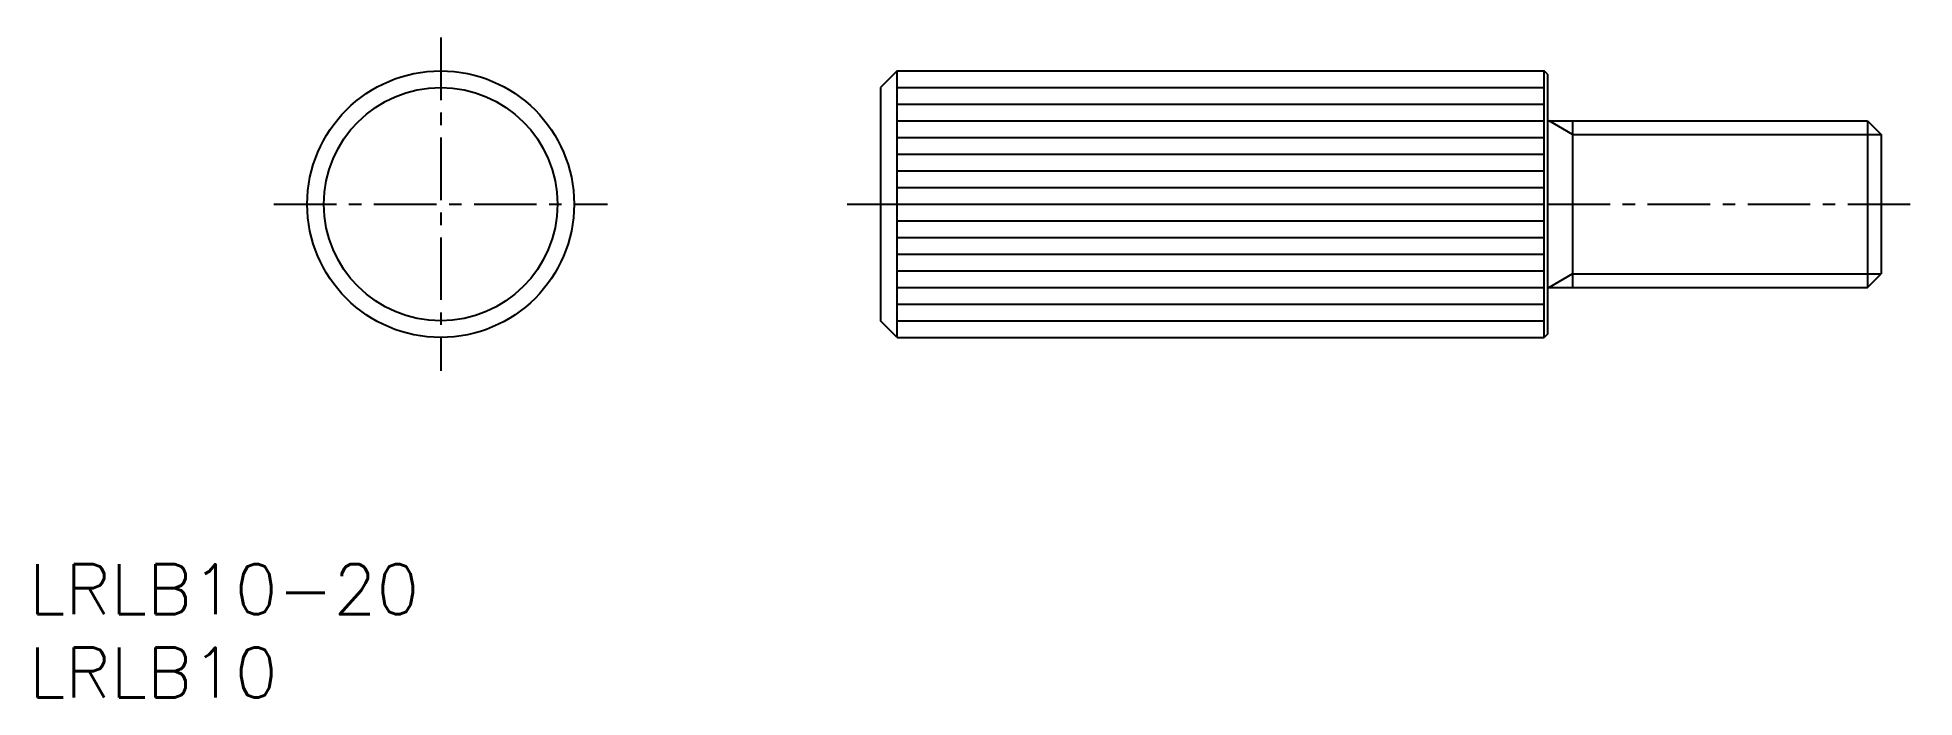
# Model space of a CAD drawing. Extents: x 14 to 127, y 13 to 53.
import ezdxf

# ---------------------------------------------------------------- set-up
doc = ezdxf.new("R2010")
doc.units = 0
doc.header["$LTSCALE"] = 3
doc.linetypes.add('CENTER', pattern=[2, 1.25, -0.25, 0.25, -0.25])
doc.layers.get('0').update_dxf_attribs({"linetype": 'CONTINUOUS'})
doc.layers.add('CENTER', color=1, linetype='CENTER')
doc.styles.get("Standard").update_dxf_attribs({"font": 'romans.shx', "bigfont": 'bigfont.shx'})

msp = doc.modelspace()

# ---------------------------------------------------------------- linework, layer by layer
at = {"color": 7, "linetype": 'CONTINUOUS'}
for p, q in [((65.53, 51.06), (64.53, 50.06)), ((65.53, 51.06), (104.33, 51.06)), ((65.53, 35.06), (65.53, 51.06)), ((104.53, 50.86), (104.33, 51.06)), ((104.33, 35.06), (104.33, 51.06)), ((104.53, 50.86), (104.53, 35.26)), ((64.53, 50.06), (64.53, 36.06)), ((104.53, 48.06), (123.72, 48.06)), ((106.03, 48.06), (106.03, 38.06)), ((123.71, 48.06), (123.71, 38.06)), ((123.72, 48.06), (124.53, 47.25)), ((124.53, 47.25), (124.53, 38.88)), ((123.72, 38.06), (124.53, 38.88)), ((104.53, 38.06), (123.72, 38.06)), ((65.53, 35.06), (64.53, 36.06)), ((65.53, 35.06), (104.33, 35.06)), ((104.53, 35.26), (104.33, 35.06))]:
    msp.add_line(p, q, dxfattribs=at)
at = {"color": 3, "linetype": 'CONTINUOUS'}
for p, q in [((65.53, 50.06), (104.33, 50.06)), ((65.53, 49.06), (104.33, 49.06)), ((65.53, 48.06), (104.33, 48.06)), ((106.03, 47.25), (104.62, 48.06)), ((65.53, 47.06), (104.33, 47.06)), ((106.03, 47.25), (124.53, 47.25)), ((65.53, 46.06), (104.33, 46.06)), ((65.53, 45.06), (104.33, 45.06)), ((65.53, 44.06), (104.33, 44.06)), ((65.53, 43.06), (104.33, 43.06)), ((65.53, 42.06), (104.33, 42.06)), ((65.53, 41.06), (104.33, 41.06)), ((65.53, 40.06), (104.33, 40.06)), ((65.53, 39.06), (104.33, 39.06)), ((106.03, 38.88), (104.62, 38.06)), ((106.03, 38.88), (124.53, 38.88)), ((65.53, 38.06), (104.33, 38.06)), ((65.53, 37.06), (104.33, 37.06)), ((65.53, 36.06), (104.33, 36.06))]:
    msp.add_line(p, q, dxfattribs=at)
at = {"color": 7, "linetype": 'CONTINUOUS'}
for radius in [8, 7]:
    msp.add_circle((38.15, 43.06), radius, dxfattribs=at)
at = {"layer": 'CENTER', "color": 1, "linetype": 'CENTER'}
for p, q in [((38.15, 53.06), (38.15, 33.06)), ((28.15, 43.06), (48.15, 43.06)), ((62.53, 43.06), (126.53, 43.06))]:
    msp.add_line(p, q, dxfattribs=at)

# ---------------------------------------------------------------- texts
for s, p in [('LRLB10-20', (13.46, 18.45)), ('LRLB10', (13.46, 13.45))]:
    msp.add_text(s, height=3).set_placement(p)

doc.saveas('drawing.dxf')
